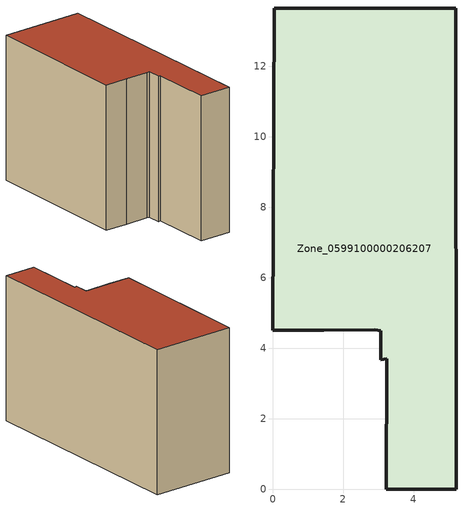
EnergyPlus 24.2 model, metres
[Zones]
Zone_0599100000206207
 floor ground (C_G): 3.07,4.5 2.9,4.52 1.45,4.5 0,4.51 0.05,13.66 5.2,13.66 5.21,0 3.22,0 3.23,3.71 3.07,3.67 z0
 wall outside (C_F): 5.21,0 5.2,13.66 0.05,13.66 0,4.51 1.45,4.5 2.9,4.52 3.07,4.5 3.07,3.67 3.23,3.71 3.22,0 5.21,0 z0:8.85
 roof outside (C_R): 3.07,3.67 3.23,3.71 3.22,0 5.21,0 5.2,13.66 0.05,13.66 0,4.51 1.45,4.5 2.9,4.52 3.07,4.5 z8.85
[BUILDING]
Pand.0599100000206207: North Axis=0; Terrain=City; Loads Convergence Tolerance Value=0.04; Temperature Convergence Tolerance Value=0.4; Solar Distribution=FullExterior; Maximum Number of Warmup Days=25; Minimum Number of Warmup Days=1
[Site:Location]
Rotterdam.The.Hague.AP_ZH_NLD Design_Conditions: Latitude=51.96; Longitude=4.45; Time Zone=1; Elevation=-4.5
[SITE:GROUNDTEMPERATURE:BUILDINGSURFACE]
18, 18, 18, 18, 18, 18, 18, 18, 18, 18, 18, 18
[MATERIAL] Thermal Absorptance=0.9; Solar Absorptance=0.7; Visible Absorptance=0.7
Name | Roughness | Thickness | Conductivity | Density | Specific Heat
G.TI.1975-1991 | MediumSmooth | 0.15 | 0.288461 | 540 | 1210
F.TI.1975-1991 | Rough | 0.3 | 0.230769 | 1920 | 840
R.TI.1975-1991 | MediumRough | 0.2 | 0.153846 | 1500 | 1000
[CONSTRUCTION]
C_G: G.TI.1975-1991
C_F: F.TI.1975-1991
C_R: R.TI.1975-1991
[ZONE]
Zone_0599100000206207: Type=1; Multiplier=1; Ceiling Height=Autocalculate; Volume=Autocalculate; Floor Area=autocalculate; Part of Total Floor Area=Yes
[ZONEINFILTRATION:DESIGNFLOWRATE]
Infil_Zone_0599100000206207: Zone or ZoneList or Space or SpaceList=Zone_0599100000206207; Schedule=AlwaysOn; Design Flow Rate Calculation Method=Flow/Area; Flow Rate per Floor Area=0.003; Constant Term Coefficient=1; Temperature Term Coefficient=0; Velocity Term Coefficient=0; Velocity Squared Term Coefficient=0
[HVACTEMPLATE:ZONE:IDEALLOADSAIRSYSTEM]
Zone_0599100000206207: Maximum Heating Supply Air Temperature=50; Minimum Cooling Supply Air Temperature=13; Maximum Heating Supply Air Humidity Ratio=0.0156; Minimum Cooling Supply Air Humidity Ratio=0.0077; Heating Limit=NoLimit; Cooling Limit=NoLimit; Dehumidification Control Type=ConstantSensibleHeatRatio; Cooling Sensible Heat Ratio=0.7; Dehumidification Setpoint=60; Humidification Control Type=None; Humidification Setpoint=30; Outdoor Air Method=None; Outdoor Air Flow Rate per Person=0.00944; Outdoor Air Flow Rate per Zone Floor Area=0; Outdoor Air Flow Rate per Zone=0; Demand Controlled Ventilation Type=None; Outdoor Air Economizer Type=NoEconomizer; Heat Recovery Type=None; Sensible Heat Recovery Effectiveness=0.7; Latent Heat Recovery Effectiveness=0.65
[ZONECONTROL:THERMOSTAT]
ThermostatControl_Zone_0599100000206207: Zone or ZoneList=Zone_0599100000206207; Control Type Schedule=DualSetpointControlType; Control 1=Thermostat_Zone_0599100000206207; Temperature Difference Between Cutout And Setpoint=0
[THERMOSTATSETPOINT:DUALSETPOINT]
Thermostat_Zone_0599100000206207: Heating Setpoint Temperature Schedule=HeatingSetpoint_Zone_0599100000206207; Cooling Setpoint Temperature Schedule=CoolingSetpoint_Zone_0599100000206207
[SCHEDULE:COMPACT]
HeatingSetpoint_Zone_0599100000206207: Through: 12/31, For: AllDays, Until: 24:00, 21
CoolingSetpoint_Zone_0599100000206207: Through: 12/31, For: AllDays, Until: 24:00, 24
DualSetpointControlType: Through: 12/31, For: AllDays, Until: 24:00, 4
AlwaysOn: Through: 12/31, For: AllDays, Until: 24:00, 1
